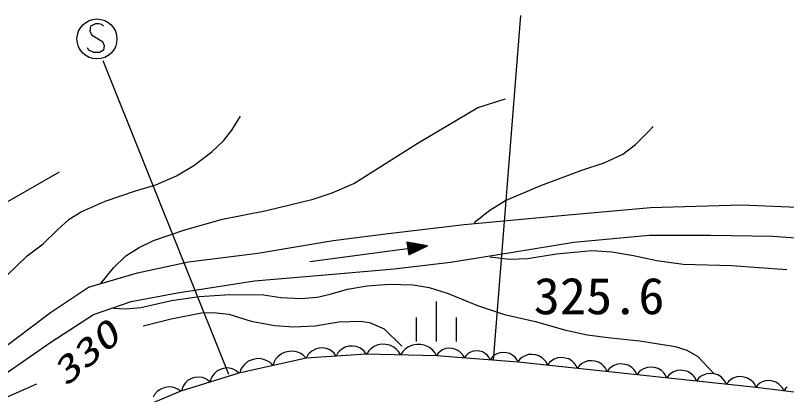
# Model space of a CAD drawing. Units: millimetres, scale not verified. Extents: x 40000 to 680000, y 20000 to 380000.
# Drawn here: x 294142 to 332734, y 271296 to 290267 of the extents above; entities that cross this region are included whole.
import ezdxf
from ezdxf.enums import TextEntityAlignment as Align

# ---------------------------------------------------------------- set-up
doc = ezdxf.new("R2010")
doc.units = ezdxf.units.MM
doc.header["$LTSCALE"] = 1000
doc.layers.add('M-BGD', color=7, linetype='Continuous', lineweight=25)
doc.layers.add('M-BGD-EXST', color=7, linetype='Continuous', lineweight=25)
doc.styles.add('ＭＳ ゴシック', font='')
doc.styles.get('ＭＳ ゴシック').set_extended_font_data('MS Gothic')

msp = doc.modelspace()

# ---------------------------------------------------------------- linework, layer by layer
at = {"layer": 'M-BGD'}
for p, q in [((321264, 280232), (325923, 280656)), ((325923, 280656), (330496, 280783)), ((330496, 280783), (334604, 280613)), ((316606, 279809), (321264, 280232)), ((312667, 279343), (316606, 279809)), ((310041, 279004), (312667, 279343)), ((322094, 278918), (325854, 279264)), ((325854, 279264), (328922, 279264)), ((328922, 279264), (332039, 279215)), ((332039, 279215), (334908, 279017)), ((306272, 278369), (310041, 279004)), ((308873, 277947), (314771, 278734)), ((314771, 278734), (313737, 278919)), ((313737, 278919), (313822, 278284)), ((314652, 278718), (313785, 278864)), ((313785, 278864), (313854, 278349)), ((313822, 278284), (314771, 278734)), ((314533, 278702), (313832, 278810)), ((313832, 278810), (313885, 278414)), ((313854, 278349), (314652, 278718)), ((314414, 278686), (313880, 278756)), ((313880, 278756), (313917, 278479)), ((313885, 278414), (314533, 278702)), ((313917, 278479), (314414, 278686)), ((314295, 278670), (313928, 278702)), ((313928, 278702), (313949, 278543)), ((313949, 278543), (314295, 278670)), ((314136, 278649), (313975, 278648)), ((313975, 278648), (313980, 278608)), ((313980, 278608), (314136, 278649)), ((319026, 278423), (322094, 278918)), ((302799, 277945), (306272, 278369)), ((315909, 277928), (319026, 278423)), ((300258, 277395), (302799, 277945)), ((313089, 277582), (315909, 277928)), ((310219, 277334), (313089, 277582)), ((297802, 276675), (300258, 277395)), ((306112, 276988), (310219, 277334)), ((302253, 276394), (306112, 276988)), ((295896, 275404), (297802, 276675)), ((299927, 275949), (302253, 276394)), ((298041, 275306), (299927, 275949)), ((315203, 275959), (315203, 273959)), ((292973, 273202), (295896, 275404)), ((295913, 273920), (298041, 275306)), ((314203, 275159), (314203, 273959)), ((316203, 275159), (316203, 273959)), ((292549, 271595), (295913, 273920)), ((309329, 273616), (309151, 273574)), ((309509, 273627), (309329, 273616)), ((309690, 273609), (309509, 273627)), ((310648, 273672), (310474, 273571)), ((310826, 273714), (310648, 273672)), ((311005, 273726), (310826, 273714)), ((311187, 273708), (311005, 273726)), ((311372, 273630), (311187, 273708)), ((311498, 273548), (311372, 273630)), ((312067, 273686), (311929, 273587)), ((312273, 273783), (312067, 273686)), ((312478, 273813), (312273, 273783)), ((312682, 273808), (312478, 273813)), ((312885, 273770), (312682, 273808)), ((313087, 273663), (312885, 273770)), ((313220, 273558), (313087, 273663)), ((313787, 273669), (313641, 273565)), ((314006, 273772), (313787, 273669)), ((314222, 273804), (314006, 273772)), ((314438, 273799), (314222, 273804)), ((314653, 273758), (314438, 273799)), ((314867, 273645), (314653, 273758)), ((315008, 273534), (314867, 273645)), ((307452, 273335), (307275, 273191)), ((307643, 273412), (307452, 273335)), ((307843, 273457), (307643, 273412)), ((308049, 273468), (307843, 273457)), ((308270, 273413), (308049, 273468)), ((308425, 273343), (308270, 273413)), ((308547, 273266), (308425, 273343)), ((308684, 273122), (308547, 273266)), ((311693, 273320), (308684, 273122)), ((308780, 273279), (308700, 273123)), ((308864, 273375), (308780, 273279)), ((308978, 273472), (308864, 273375)), ((309151, 273574), (308978, 273472)), ((309876, 273531), (309690, 273609)), ((310001, 273449), (309876, 273531)), ((310097, 273365), (310001, 273449)), ((310197, 273222), (310097, 273365)), ((310277, 273377), (310197, 273222)), ((310361, 273473), (310277, 273377)), ((310474, 273571), (310361, 273473)), ((311594, 273464), (311498, 273548)), ((311693, 273320), (311594, 273464)), ((315218, 273241), (311693, 273320)), ((311825, 273487), (311719, 273320)), ((311929, 273587), (311825, 273487)), ((313320, 273454), (313220, 273558)), ((313418, 273281), (313320, 273454)), ((313530, 273459), (313418, 273281)), ((313641, 273565), (313530, 273459)), ((315114, 273423), (315008, 273534)), ((315218, 273241), (315114, 273423)), ((315304, 273375), (315209, 273242)), ((319297, 272924), (315218, 273241)), ((315394, 273452), (315304, 273375)), ((315512, 273527), (315394, 273452)), ((315686, 273598), (315512, 273527)), ((315856, 273613), (315686, 273598)), ((316023, 273600), (315856, 273613)), ((316189, 273559), (316023, 273600)), ((316350, 273462), (316189, 273559)), ((316455, 273370), (316350, 273462)), ((316532, 273279), (316455, 273370)), ((316605, 273133), (316532, 273279)), ((316693, 273257), (316605, 273133)), ((316776, 273329), (316693, 273257)), ((316886, 273398), (316776, 273329)), ((317048, 273464), (316886, 273398)), ((317205, 273478), (317048, 273464)), ((317361, 273466), (317205, 273478)), ((317514, 273428), (317361, 273466)), ((317664, 273338), (317514, 273428)), ((317761, 273252), (317664, 273338)), ((317833, 273168), (317761, 273252)), ((318086, 273243), (317995, 273166)), ((318204, 273318), (318086, 273243)), ((318378, 273389), (318204, 273318)), ((318548, 273404), (318378, 273389)), ((318715, 273391), (318548, 273404)), ((318880, 273350), (318715, 273391)), ((319041, 273253), (318880, 273350)), ((319147, 273161), (319041, 273253)), ((319801, 273293), (319612, 273223)), ((319983, 273304), (319801, 273293)), ((320162, 273285), (319983, 273304)), ((320338, 273236), (320162, 273285)), ((320507, 273127), (320338, 273236)), ((308684, 273122), (305318, 272370)), ((305793, 272964), (305616, 272820)), ((305984, 273041), (305793, 272964)), ((306184, 273086), (305984, 273041)), ((306390, 273097), (306184, 273086)), ((306611, 273042), (306390, 273097)), ((306766, 272972), (306611, 273042)), ((306888, 272895), (306766, 272972)), ((307025, 272751), (306888, 272895)), ((307087, 272940), (307025, 272751)), ((307165, 273061), (307087, 272940)), ((307275, 273191), (307165, 273061)), ((317901, 273033), (317833, 273168)), ((317995, 273166), (317901, 273033)), ((319224, 273070), (319147, 273161)), ((319297, 272924), (319224, 273070)), ((319384, 273066), (319279, 272926)), ((331212, 271657), (319297, 272924)), ((319483, 273146), (319384, 273066)), ((319612, 273223), (319483, 273146)), ((320617, 273025), (320507, 273127)), ((320697, 272926), (320617, 273025)), ((320770, 272767), (320697, 272926)), ((320876, 272907), (320770, 272767)), ((320975, 272987), (320876, 272907)), ((321104, 273064), (320975, 272987)), ((321292, 273134), (321104, 273064)), ((321474, 273145), (321292, 273134)), ((321653, 273126), (321474, 273145)), ((321829, 273077), (321653, 273126)), ((321999, 272969), (321829, 273077)), ((322108, 272867), (321999, 272969)), ((322188, 272767), (322108, 272867)), ((322595, 272905), (322466, 272828)), ((322784, 272976), (322595, 272905)), ((322966, 272986), (322784, 272976)), ((323145, 272967), (322966, 272986)), ((323321, 272919), (323145, 272967)), ((323490, 272810), (323321, 272919)), ((304219, 272464), (304074, 272324)), ((304381, 272547), (304219, 272464)), ((304553, 272601), (304381, 272547)), ((304734, 272626), (304553, 272601)), ((304932, 272594), (304734, 272626)), ((305074, 272545), (304932, 272594)), ((305187, 272486), (305074, 272545)), ((305318, 272370), (305187, 272486)), ((305428, 272569), (305366, 272380)), ((305505, 272690), (305428, 272569)), ((305616, 272820), (305505, 272690)), ((322262, 272609), (322188, 272767)), ((322367, 272748), (322262, 272609)), ((322466, 272828), (322367, 272748)), ((323600, 272708), (323490, 272810)), ((323680, 272609), (323600, 272708)), ((323754, 272450), (323680, 272609)), ((323859, 272590), (323754, 272450)), ((323958, 272670), (323859, 272590)), ((324087, 272747), (323958, 272670)), ((324275, 272817), (324087, 272747)), ((324458, 272828), (324275, 272817)), ((324637, 272809), (324458, 272828)), ((324812, 272760), (324637, 272809)), ((324982, 272651), (324812, 272760)), ((325092, 272549), (324982, 272651)), ((325172, 272450), (325092, 272549)), ((325450, 272511), (325351, 272431)), ((325578, 272588), (325450, 272511)), ((325767, 272658), (325578, 272588)), ((325949, 272669), (325767, 272658)), ((326128, 272650), (325949, 272669)), ((326304, 272601), (326128, 272650)), ((326473, 272493), (326304, 272601)), ((326583, 272391), (326473, 272493)), ((327259, 272500), (327070, 272429)), ((327441, 272511), (327259, 272500)), ((327620, 272492), (327441, 272511)), ((327796, 272443), (327620, 272492)), ((305318, 272370), (302427, 271459)), ((302951, 272096), (302788, 272013)), ((303122, 272150), (302951, 272096)), ((303303, 272175), (303122, 272150)), ((303502, 272144), (303303, 272175)), ((303643, 272094), (303502, 272144)), ((303756, 272035), (303643, 272094)), ((303928, 272089), (303887, 271919)), ((303987, 272202), (303928, 272089)), ((304074, 272324), (303987, 272202)), ((325245, 272292), (325172, 272450)), ((325351, 272431), (325245, 272292)), ((326663, 272292), (326583, 272391)), ((326737, 272133), (326663, 272292)), ((326842, 272273), (326737, 272133)), ((326941, 272353), (326842, 272273)), ((327070, 272429), (326941, 272353)), ((327965, 272334), (327796, 272443)), ((328075, 272232), (327965, 272334)), ((328155, 272133), (328075, 272232)), ((328228, 271974), (328155, 272133)), ((328334, 272114), (328228, 271974)), ((328433, 272194), (328334, 272114)), ((328562, 272271), (328433, 272194)), ((328750, 272341), (328562, 272271)), ((328932, 272352), (328750, 272341)), ((329111, 272333), (328932, 272352)), ((329287, 272284), (329111, 272333)), ((329457, 272176), (329287, 272284)), ((329566, 272073), (329457, 272176)), ((329646, 271974), (329566, 272073)), ((330053, 272112), (329924, 272035)), ((330242, 272183), (330053, 272112)), ((330424, 272193), (330242, 272183)), ((330603, 272174), (330424, 272193)), ((330779, 272125), (330603, 272174)), ((330948, 272017), (330779, 272125)), ((302556, 271751), (302497, 271638)), ((302643, 271873), (302556, 271751)), ((302788, 272013), (302643, 271873)), ((303887, 271919), (303756, 272035)), ((329720, 271816), (329646, 271974)), ((329825, 271955), (329720, 271816)), ((329924, 272035), (329825, 271955)), ((331058, 271915), (330948, 272017)), ((331138, 271816), (331058, 271915)), ((331212, 271657), (331138, 271816)), ((331301, 271787), (331200, 271659)), ((331395, 271859), (331301, 271787)), ((331517, 271928), (331395, 271859)), ((331694, 271990), (331517, 271928)), ((331865, 271996), (331694, 271990)), ((332031, 271974), (331865, 271996)), ((332194, 271925), (332031, 271974)), ((332350, 271820), (332194, 271925)), ((332450, 271723), (332350, 271820)), ((332523, 271628), (332450, 271723)), ((302427, 271459), (299536, 270271)), ((301250, 271460), (301109, 271298)), ((301416, 271562), (301250, 271460)), ((301593, 271635), (301416, 271562)), ((301783, 271679), (301593, 271635)), ((301997, 271663), (301783, 271679)), ((302152, 271623), (301997, 271663)), ((302277, 271570), (302152, 271623)), ((302427, 271459), (302277, 271570)), ((302497, 271638), (302456, 271468)), ((337944, 270786), (331212, 271657)), ((332588, 271479), (332523, 271628)), ((332682, 271598), (332588, 271479)), ((332770, 271665), (332682, 271598)), ((301109, 271298), (301027, 271161))]:
    msp.add_line(p, q, dxfattribs=at)
for points in [[(298414, 276846), (299044, 277634), (299667, 278230), (300330, 278661), (301058, 279004), (302618, 279542), (304508, 280070), (306710, 280503), (309041, 281076), (309988, 281382), (311078, 281861), (314254, 283867), (317287, 285654), (318663, 286086)], [(285193, 268309), (285412, 269079), (285805, 269997), (286233, 270676), (286815, 271357), (287672, 272133), (288781, 272989), (290280, 274039), (291800, 275259), (293201, 276766), (294727, 278238), (295528, 278841), (296245, 279532), (296831, 280073), (297425, 280442), (298637, 280967), (300145, 281498), (301166, 281795), (302206, 282239), (303062, 282760), (303972, 283449), (304556, 283998), (304975, 284527), (305410, 285233)], [(317091, 279913), (317886, 280521), (318670, 280999), (320433, 281761), (322493, 282528), (323603, 282891), (324537, 283317), (325174, 283804), (325842, 284476), (326056, 284710)], [(274147, 265158), (275218, 266768), (276416, 268373), (278395, 270080), (280354, 271906), (281522, 273000), (282734, 273967), (284520, 274647), (286350, 275455), (287462, 276028), (288747, 276817), (290178, 277910), (291460, 279030), (292205, 279850), (292954, 280504), (296346, 282436)], [(317877, 278183), (318873, 278073), (319770, 278101), (321221, 278335), (322992, 278501), (323991, 278442), (325072, 278261), (326245, 278005), (327559, 277829), (329975, 277757), (332751, 277550)], [(299043, 275627), (299643, 275587), (300423, 275656), (301948, 276010), (303333, 276208), (304868, 276302), (306559, 276290), (307420, 276152), (308444, 276098), (309242, 276166), (309887, 276320), (310760, 276571), (311744, 276740), (312848, 276817), (314049, 276794), (314847, 276650), (315803, 276349), (317258, 275755), (318610, 275308), (320174, 274958), (321620, 274528), (322746, 274283), (323940, 274135), (325393, 273987), (327163, 273694), (327741, 273513), (328299, 273193), (329083, 272364)], [(300541, 274732), (301939, 275094), (303451, 275378), (304055, 275408), (304825, 275314), (305941, 274966), (307121, 274747), (308064, 274682), (309148, 274742), (310332, 274932), (311417, 274969), (311854, 274895), (312595, 274589), (313482, 273726)], [(285830, 267035), (286628, 267122), (287503, 267334), (288792, 267891), (290150, 268606), (290841, 269066), (291758, 269839), (292583, 270509), (293506, 271091), (295215, 271827)]]:
    msp.add_lwpolyline(points, dxfattribs=at)
at = {"layer": 'M-BGD-EXST'}
for p, q in [((319420, 290267), (318046, 272996)), ((298143, 289850), (297903, 289730)), ((298303, 289850), (298143, 289850)), ((298463, 289810), (298303, 289850)), ((297903, 289730), (297863, 289490)), ((297863, 289490), (297943, 289290)), ((298543, 289730), (298463, 289810)), ((297943, 289290), (298503, 288970)), ((298503, 288970), (298583, 288770)), ((298583, 288770), (298543, 288530)), ((297823, 288530), (297743, 288650)), ((298063, 288410), (297823, 288530)), ((298343, 288410), (298063, 288410)), ((298543, 288530), (298343, 288410)), ((298517, 288010), (304798, 272309))]:
    msp.add_line(p, q, dxfattribs=at)
msp.add_circle((298223, 289090), 1000, dxfattribs=at)

# ---------------------------------------------------------------- texts
at = {"layer": 'M-BGD', "style": 'ＭＳ ゴシック', "width": 1.05}
msp.add_text('325.6', height=1833, dxfattribs=at).set_placement((320079, 274765), align=Align.BOTTOM_LEFT)
at = {"layer": 'M-BGD', "style": 'ＭＳ ゴシック', "oblique": 15, "width": 1.4}
msp.add_text('330', height=1320, rotation=40.8, dxfattribs=at).set_placement((296916, 271340), align=Align.BOTTOM_LEFT)

doc.saveas('drawing.dxf')
